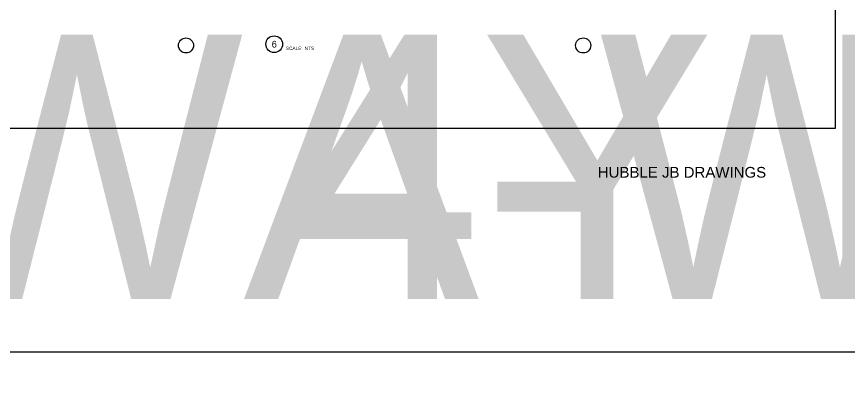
# Model space of a CAD drawing. Header units: feet. Extents: x -689 to 11593, y -511 to 1546.
# Drawn here: x 252.2 to 499.9, y 361.6 to 469.4 of the extents above; entities that cross this region are included whole.
import ezdxf
from ezdxf.enums import TextEntityAlignment as Align

# ---------------------------------------------------------------- set-up
doc = ezdxf.new("R2018")
doc.units = ezdxf.units.FT
doc.header["$MEASUREMENT"] = 0
doc.layers.add('E-EQPM-ENCL', color=8, linetype='Continuous')
doc.layers.add('G-ANNO-TEXT', color=1, linetype='Continuous')
doc.layers.add('G-NPLT', color=67, linetype='Continuous', plot=False)
doc.styles.add('NEI-A', font='arial.ttf')
doc.styles.get("Standard").update_dxf_attribs({"font": 'arial.ttf'})

# ---------------------------------------------------------------- blocks, each defined once
blk = doc.blocks.new('DETAIL_TITLE')
blk.add_circle((0.592, -0.513), 0.25)
at = {"style": 'NEI-A', "flags": 8}
blk.add_attdef('#', text='', height=0.2, dxfattribs=at).set_placement((0.592, -0.511), align=Align.MIDDLE_CENTER)
at = {"lineweight": 30, "flags": 104}
blk.add_attdef('DETAIL_TITLE', text='', height=0.2, dxfattribs=at).set_placement((0.91, -0.525), align=Align.BOTTOM_LEFT)
at = {"style": 'NEI-A'}
for tag, p in [('SCALE:', (0.939, -0.738)), ('1"_=_', (1.547, -0.738))]:
    blk.add_attdef(tag, text='', height=0.1, dxfattribs=at).set_placement(p, align=Align.BOTTOM_LEFT)

msp = doc.modelspace()

# ---------------------------------------------------------------- linework, layer by layer
at = {"layer": 'E-EQPM-ENCL'}
for centre in [(302.6094, 460.83073), (420.92183, 460.83073)]:
    msp.add_circle(centre, 2.25, dxfattribs=at)
at = {"layer": 'G-NPLT'}
msp.add_lwpolyline([(0, 877.3502), (496, 877.3502), (496, 436.069), (0, 436.069)], close=True, dxfattribs=at)

# ---------------------------------------------------------------- block references
at = {"layer": 'G-ANNO-TEXT'}
ref = msp.add_blockref('DETAIL_TITLE', (117.55692, 466.30759), dxfattribs=dict(at, xscale=10, yscale=10, zscale=10))
lines = msp.add_mtext('{\\L4-WAY MEDIUM VOLTAGE JUNCTION BOX (FRONT VIEW)}', dxfattribs={"layer": '0', "insert": (126.65588, 464.05621), "char_height": 78.7635871, "attachment_point": 1})
ref.add_attrib('DETAIL_TITLE', '', (126.65588, 464.05621)).embed_mtext(lines)
ref = msp.add_blockref('DETAIL_TITLE', (322.9858, 466.30759), dxfattribs=dict(at, xscale=10, yscale=10, zscale=10))
ref.add_attrib('#', '6', dxfattribs={"layer": '0', "height": 2, "style": 'NEI-A'}).set_placement((328.9078, 461.19859), align=Align.MIDDLE_CENTER)
lines = msp.add_mtext('{\\L4-WAY MEDIUM VOLTAGE JUNCTION BOX (PLAN VIEW)}', dxfattribs={"layer": '0', "insert": (332.08477, 464.05621), "char_height": 78.7635871, "attachment_point": 1})
ref.add_attrib('DETAIL_TITLE', '', (332.08477, 464.05621)).embed_mtext(lines)
ref.add_attrib('SCALE:', 'SCALE:', dxfattribs={"layer": '0', "height": 1, "style": 'NEI-A'}).set_placement((332.37229, 460.46365), align=Align.TOP_LEFT)
ref.add_attrib('1"_=_', 'NTS', dxfattribs={"layer": '0', "height": 1, "style": 'NEI-A'}).set_placement((337.96955, 460.43921), align=Align.TOP_LEFT)

# ---------------------------------------------------------------- texts
at = {"layer": 'Defpoints', "color": 1, "insert": (450.34051, 421.36649), "char_height": 3.2, "attachment_point": 8, "style": 'NEI-A'}
msp.add_mtext('HUBBLE JB DRAWINGS', dxfattribs=at)

doc.saveas('drawing.dxf')
